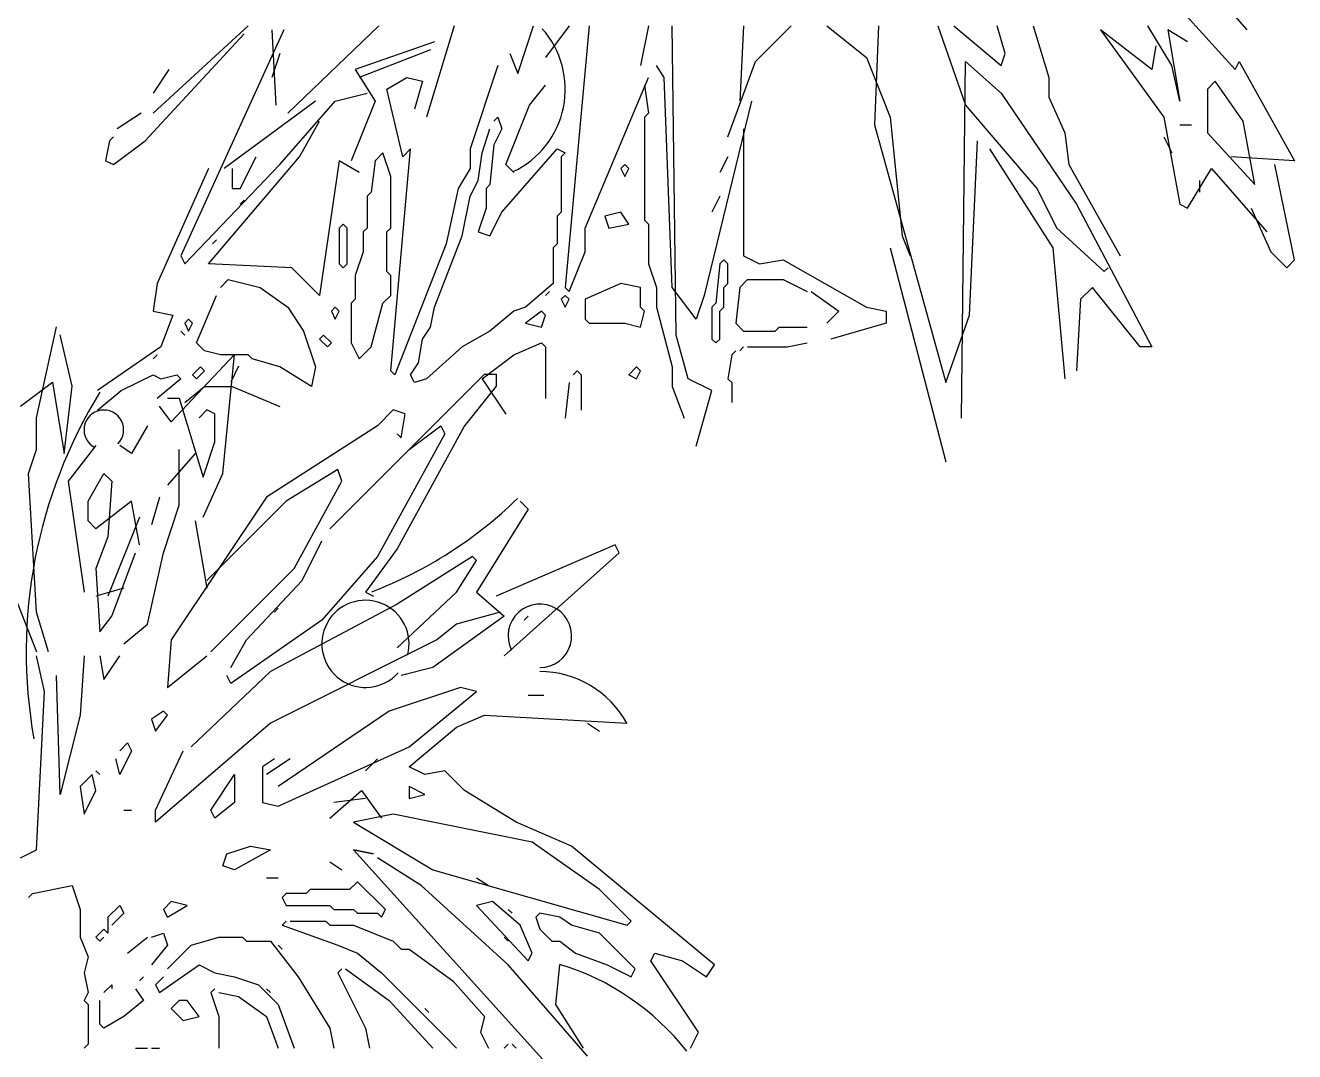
# Model space of a CAD drawing. Header units: millimetres. Extents: x 56222 to 3066687, y -650199 to -121287.
# Drawn here: x 135000.14 to 135012.89, y -183562.44 to -183552.13 of the extents above; entities that cross this region are included whole.
import ezdxf

# ---------------------------------------------------------------- set-up
doc = ezdxf.new("R2010")
doc.units = ezdxf.units.MM
doc.header["$MEASUREMENT"] = 0

msp = doc.modelspace()

# ---------------------------------------------------------------- linework, layer by layer
at = {"color": 96, "linetype": 'ByBlock'}
for p, q in [((135010.058, -183550.109), (135012.288, -183552.578)), ((135012.408, -183552.18), (135011.611, -183551.264)), ((135002.373, -183552.14), (135001.418, -183553.016)), ((135002.732, -183552.18), (135001.696, -183554.449)), ((135002.612, -183552.18), (135002.652, -183552.936)), ((135003.687, -183552.14), (135002.772, -183553.016)), ((135004.444, -183552.14), (135004.165, -183553.056)), ((135005.081, -183552.618), (135005.24, -183552.14)), ((135005.599, -183552.14), (135005.36, -183552.458)), ((135005.798, -183552.14), (135005.559, -183554.768)), ((135006.395, -183552.14), (135006.315, -183552.538)), ((135006.674, -183555.246), (135006.634, -183552.14)), ((135007.351, -183552.14), (135007.311, -183552.896)), ((135007.47, -183552.498), (135007.829, -183552.14)), ((135008.187, -183552.14), (135008.585, -183552.458)), ((135008.705, -183552.14), (135008.665, -183553.135)), ((135009.302, -183552.14), (135009.581, -183552.936)), ((135009.461, -183552.14), (135009.939, -183552.538)), ((135009.979, -183552.419), (135009.899, -183552.14)), ((135010.258, -183552.14), (135010.417, -183552.657)), ((135010.934, -183552.18), (135011.572, -183553.056)), ((135011.452, -183552.578), (135010.934, -183552.18)), ((135011.651, -183552.538), (135011.412, -183552.14)), ((135011.611, -183552.18), (135011.731, -183552.896)), ((135011.81, -183552.299), (135011.611, -183552.18)), ((135001.338, -183553.295), (135002.334, -183552.219)), ((135004.245, -183552.299), (135003.449, -183552.578)), ((135002.692, -183552.419), (135002.612, -183552.657)), ((135004.205, -183552.379), (135003.488, -183552.657)), ((135005.001, -183552.419), (135005.081, -183552.618)), ((135009.939, -183552.538), (135009.979, -183552.419)), ((135011.492, -183552.339), (135011.452, -183552.578)), ((135004.882, -183552.538), (135004.603, -183553.374)), ((135006.554, -183552.657), (135006.475, -183552.538)), ((135007.191, -183553.255), (135007.47, -183552.498)), ((135008.585, -183552.458), (135008.824, -183553.056)), ((135009.541, -183556.082), (135009.581, -183552.498)), ((135009.581, -183552.498), (135009.939, -183552.817)), ((135011.731, -183552.896), (135011.651, -183552.538)), ((135012.288, -183552.578), (135012.328, -183552.498)), ((135012.328, -183552.498), (135012.886, -183553.494)), ((135001.577, -183552.578), (135001.418, -183552.817)), ((135003.449, -183552.578), (135003.648, -183552.896)), ((135003.767, -183552.777), (135003.966, -183552.657)), ((135003.966, -183552.657), (135004.125, -183552.697)), ((135005.758, -183554.171), (135006.395, -183552.657)), ((135006.634, -183554.768), (135006.554, -183552.657)), ((135010.417, -183552.657), (135010.417, -183552.857)), ((135003.249, -183552.896), (135003.568, -183552.817)), ((135003.926, -183553.454), (135003.767, -183552.777)), ((135004.125, -183552.697), (135004.046, -183552.976)), ((135005.201, -183552.936), (135005.36, -183552.737)), ((135006.355, -183552.737), (135006.395, -183553.016)), ((135009.939, -183552.817), (135010.696, -183553.932)), ((135012.089, -183552.697), (135012.01, -183552.777)), ((135012.01, -183552.777), (135012.01, -183553.215)), ((135012.368, -183553.096), (135012.089, -183552.697)), ((135003.05, -183552.896), (135002.134, -183553.573)), ((135002.692, -183553.534), (135003.249, -183552.896)), ((135003.648, -183552.896), (135003.409, -183553.494)), ((135004.962, -183553.534), (135005.201, -183552.936)), ((135007.43, -183552.896), (135006.953, -183554.848)), ((135009.581, -183552.936), (135010.297, -183553.772)), ((135010.417, -183552.857), (135010.576, -183553.215)), ((135001.298, -183553.016), (135001.059, -183553.175)), ((135004.842, -183553.096), (135004.882, -183553.056)), ((135004.882, -183553.056), (135004.922, -183553.175)), ((135006.395, -183553.016), (135006.355, -183553.056)), ((135006.355, -183553.056), (135006.355, -183554.091)), ((135008.824, -183553.056), (135008.944, -183554.25)), ((135011.572, -183553.056), (135011.731, -183553.932)), ((135002.891, -183553.454), (135003.09, -183553.096)), ((135004.723, -183553.414), (135004.802, -183553.175)), ((135004.922, -183553.175), (135004.842, -183553.334)), ((135007.351, -183553.175), (135007.351, -183554.449)), ((135008.665, -183553.135), (135009.382, -183555.724)), ((135011.731, -183553.135), (135011.85, -183553.135)), ((135012.487, -183553.733), (135012.368, -183553.096)), ((135000.98, -183553.295), (135000.94, -183553.494)), ((135001.02, -183553.255), (135000.98, -183553.295)), ((135000.98, -183553.295), (135001.02, -183553.255)), ((135001.02, -183553.534), (135001.338, -183553.295)), ((135009.62, -183555.047), (135009.7, -183553.295)), ((135010.576, -183553.215), (135010.616, -183553.534)), ((135011.572, -183553.255), (135011.651, -183553.414)), ((135012.01, -183553.215), (135012.487, -183553.733)), ((135001.975, -183554.529), (135002.891, -183553.454)), ((135002.294, -183553.772), (135002.453, -183553.454)), ((135003.727, -183553.414), (135003.648, -183553.494)), ((135003.807, -183553.653), (135003.727, -183553.414)), ((135003.807, -183555.604), (135004.006, -183553.374)), ((135004.006, -183553.374), (135003.926, -183553.454)), ((135004.603, -183553.374), (135004.603, -183553.573)), ((135004.683, -183553.693), (135004.723, -183553.414)), ((135004.842, -183553.334), (135004.802, -183553.733)), ((135004.922, -183554.011), (135005.479, -183553.374)), ((135005.479, -183553.374), (135005.559, -183553.414)), ((135005.559, -183553.414), (135005.519, -183553.454)), ((135005.519, -183553.454), (135005.519, -183554.011)), ((135007.191, -183553.454), (135007.112, -183553.613)), ((135009.82, -183553.374), (135010.457, -183554.37)), ((135012.886, -183553.494), (135012.248, -183553.454)), ((135000.94, -183553.494), (135001.02, -183553.534)), ((135001.975, -183553.573), (135001.458, -183554.728)), ((135001.736, -183554.529), (135002.692, -183553.534)), ((135002.214, -183553.573), (135002.214, -183553.772)), ((135003.289, -183553.494), (135003.09, -183554.848)), ((135003.488, -183553.613), (135003.289, -183553.494)), ((135003.648, -183553.494), (135003.608, -183553.812)), ((135004.603, -183553.573), (135004.484, -183553.772)), ((135005.041, -183553.613), (135004.962, -183553.534)), ((135006.156, -183553.534), (135006.116, -183553.573)), ((135006.116, -183553.573), (135006.156, -183553.653)), ((135006.196, -183553.573), (135006.156, -183553.534)), ((135006.156, -183553.653), (135006.196, -183553.573)), ((135010.616, -183553.534), (135011.134, -183554.449)), ((135011.81, -183553.972), (135012.049, -183553.573)), ((135012.049, -183553.573), (135012.607, -183554.21)), ((135012.886, -183554.489), (135012.686, -183553.534)), ((135003.807, -183554.171), (135003.807, -183553.653)), ((135004.603, -183553.852), (135004.683, -183553.693)), ((135011.93, -183553.693), (135011.93, -183553.812)), ((135002.214, -183553.772), (135002.294, -183553.772)), ((135003.608, -183553.812), (135003.568, -183553.852)), ((135004.484, -183553.772), (135004.364, -183554.33)), ((135004.802, -183553.733), (135004.763, -183553.772)), ((135004.763, -183553.772), (135004.763, -183553.972)), ((135010.297, -183553.772), (135010.496, -183554.171)), ((135002.334, -183553.892), (135002.294, -183553.932)), ((135002.294, -183553.932), (135002.334, -183553.892)), ((135003.568, -183553.852), (135003.568, -183554.171)), ((135004.524, -183554.25), (135004.603, -183553.852)), ((135007.112, -183553.852), (135007.032, -183554.011)), ((135010.696, -183553.932), (135011.452, -183555.365)), ((135011.731, -183553.932), (135011.81, -183553.972)), ((135004.763, -183553.972), (135004.683, -183554.21)), ((135004.802, -183554.25), (135004.922, -183554.011)), ((135005.519, -183554.011), (135005.479, -183554.051)), ((135005.479, -183554.051), (135005.479, -183554.33)), ((135006.116, -183554.011), (135005.957, -183554.051)), ((135005.957, -183554.051), (135005.997, -183554.171)), ((135006.196, -183554.131), (135006.116, -183554.011)), ((135006.355, -183554.091), (135006.395, -183554.131)), ((135012.448, -183553.972), (135012.647, -183554.41)), ((135003.329, -183554.131), (135003.289, -183554.171)), ((135003.289, -183554.171), (135003.289, -183554.529)), ((135003.369, -183554.171), (135003.329, -183554.131)), ((135003.369, -183554.529), (135003.369, -183554.171)), ((135003.568, -183554.171), (135003.528, -183554.21)), ((135003.528, -183554.21), (135003.528, -183554.41)), ((135003.767, -183554.21), (135003.807, -183554.171)), ((135003.767, -183554.609), (135003.767, -183554.21)), ((135004.683, -183554.21), (135004.802, -183554.25)), ((135005.758, -183554.41), (135005.758, -183554.171)), ((135005.997, -183554.171), (135006.196, -183554.131)), ((135006.395, -183554.131), (135006.395, -183554.529)), ((135010.496, -183554.171), (135010.974, -183554.609)), ((135002.055, -183554.29), (135002.015, -183554.33)), ((135002.015, -183554.33), (135002.055, -183554.29)), ((135004.364, -183554.33), (135003.847, -183555.644)), ((135004.245, -183554.967), (135004.524, -183554.25)), ((135005.479, -183554.33), (135005.439, -183554.37)), ((135008.944, -183554.25), (135009.023, -183554.449)), ((135001.696, -183554.449), (135001.736, -183554.529)), ((135003.528, -183554.41), (135003.449, -183554.648)), ((135005.439, -183554.37), (135005.439, -183554.728)), ((135005.599, -183554.808), (135005.758, -183554.41)), ((135007.351, -183554.449), (135007.51, -183554.529)), ((135008.824, -183554.37), (135009.382, -183556.52)), ((135010.457, -183554.37), (135010.576, -183555.684)), ((135012.647, -183554.41), (135012.806, -183554.569)), ((135002.811, -183554.569), (135001.975, -183554.529)), ((135003.09, -183554.848), (135002.811, -183554.569)), ((135003.289, -183554.529), (135003.329, -183554.569)), ((135003.329, -183554.569), (135003.369, -183554.529)), ((135006.395, -183554.529), (135006.475, -183554.768)), ((135007.112, -183554.529), (135007.072, -183554.927)), ((135007.152, -183554.489), (135007.112, -183554.529)), ((135007.191, -183554.529), (135007.152, -183554.489)), ((135007.191, -183554.728), (135007.191, -183554.529)), ((135007.51, -183554.529), (135007.749, -183554.489)), ((135007.749, -183554.489), (135008.585, -183554.967)), ((135010.974, -183554.609), (135011.014, -183554.569)), ((135012.806, -183554.569), (135012.886, -183554.489)), ((135001.458, -183554.728), (135001.418, -183555.007)), ((135002.095, -183554.768), (135002.174, -183554.688)), ((135002.174, -183554.688), (135002.493, -183554.768)), ((135003.449, -183554.648), (135003.449, -183554.887)), ((135003.807, -183554.648), (135003.767, -183554.609)), ((135003.807, -183554.848), (135003.807, -183554.648)), ((135005.439, -183554.728), (135005.161, -183554.967)), ((135006.116, -183554.728), (135005.758, -183554.887)), ((135006.315, -183554.768), (135006.116, -183554.728)), ((135007.152, -183554.768), (135007.191, -183554.728)), ((135007.311, -183554.768), (135007.391, -183554.688)), ((135007.391, -183554.688), (135007.749, -183554.688)), ((135007.749, -183554.688), (135007.988, -183554.808)), ((135001.856, -183555.325), (135002.055, -183554.848)), ((135002.493, -183554.768), (135002.772, -183554.967)), ((135003.727, -183554.927), (135003.807, -183554.848)), ((135005.4, -183554.808), (135005.36, -183554.848)), ((135005.36, -183554.848), (135005.4, -183554.808)), ((135005.559, -183554.848), (135005.519, -183554.887)), ((135005.559, -183554.768), (135005.599, -183554.808)), ((135005.599, -183554.887), (135005.559, -183554.848)), ((135006.315, -183554.967), (135006.315, -183554.768)), ((135006.475, -183554.768), (135006.475, -183554.967)), ((135006.873, -183555.086), (135006.634, -183554.768)), ((135006.953, -183554.848), (135006.873, -183555.086)), ((135007.152, -183554.967), (135007.152, -183554.768)), ((135007.311, -183554.768), (135007.271, -183555.126)), ((135008.028, -183554.808), (135008.306, -183555.007)), ((135010.855, -183554.768), (135010.735, -183554.887)), ((135011.333, -183555.365), (135010.855, -183554.768)), ((135002.772, -183554.967), (135002.931, -183555.206)), ((135003.249, -183554.967), (135003.21, -183555.007)), ((135003.289, -183555.007), (135003.249, -183554.967)), ((135003.449, -183554.887), (135003.409, -183554.927)), ((135003.409, -183554.927), (135003.409, -183555.325)), ((135003.608, -183555.365), (135003.727, -183554.927)), ((135004.205, -183555.166), (135004.245, -183554.967)), ((135005.161, -183554.967), (135005.041, -183555.007)), ((135005.519, -183554.887), (135005.559, -183554.967)), ((135005.559, -183554.967), (135005.599, -183554.887)), ((135005.758, -183554.887), (135005.758, -183555.086)), ((135006.355, -183555.007), (135006.315, -183554.967)), ((135006.475, -183554.967), (135006.634, -183555.564)), ((135007.072, -183554.927), (135007.032, -183554.967)), ((135007.032, -183554.967), (135007.032, -183555.286)), ((135007.112, -183555.007), (135007.152, -183554.967)), ((135008.585, -183554.967), (135008.784, -183555.007)), ((135010.735, -183554.887), (135010.696, -183555.604)), ((135001.418, -183555.007), (135001.617, -183555.047)), ((135001.617, -183555.047), (135001.497, -183555.365)), ((135001.776, -183555.086), (135001.736, -183555.126)), ((135001.816, -183555.126), (135001.776, -183555.086)), ((135003.21, -183555.007), (135003.249, -183555.086)), ((135003.249, -183555.086), (135003.289, -183555.007)), ((135005.041, -183555.007), (135004.802, -183555.206)), ((135005.32, -183555.007), (135005.161, -183555.126)), ((135005.36, -183555.047), (135005.32, -183555.007)), ((135005.32, -183555.166), (135005.36, -183555.047)), ((135005.758, -183555.086), (135005.798, -183555.126)), ((135006.315, -183555.166), (135006.355, -183555.007)), ((135007.112, -183555.286), (135007.112, -183555.007)), ((135008.306, -183555.007), (135008.187, -183555.126)), ((135008.784, -183555.007), (135008.784, -183555.126)), ((135009.382, -183555.724), (135009.62, -183555.047)), ((135000.248, -183556.078), (135000.447, -183555.162)), ((135001.736, -183555.246), (135001.696, -183555.206)), ((135001.696, -183555.206), (135001.736, -183555.246)), ((135001.736, -183555.126), (135001.776, -183555.206)), ((135001.776, -183555.206), (135001.816, -183555.126)), ((135002.931, -183555.206), (135003.05, -183555.564)), ((135004.125, -183555.286), (135004.205, -183555.166)), ((135004.802, -183555.206), (135004.524, -183555.365)), ((135005.161, -183555.126), (135005.32, -183555.166)), ((135005.798, -183555.126), (135006.156, -183555.126)), ((135006.156, -183555.126), (135006.315, -183555.166)), ((135007.271, -183555.126), (135007.351, -183555.206)), ((135007.351, -183555.206), (135007.669, -183555.206)), ((135007.669, -183555.206), (135007.709, -183555.166)), ((135007.709, -183555.166), (135007.988, -183555.166)), ((135008.784, -183555.126), (135008.227, -183555.286)), ((135000.606, -183555.76), (135000.486, -183555.242)), ((135001.497, -183555.365), (135000.86, -183555.803)), ((135001.935, -183555.405), (135001.856, -183555.325)), ((135003.13, -183555.246), (135003.09, -183555.286)), ((135003.09, -183555.286), (135003.17, -183555.365)), ((135003.21, -183555.325), (135003.13, -183555.246)), ((135003.17, -183555.365), (135003.21, -183555.325)), ((135003.409, -183555.325), (135003.488, -183555.485)), ((135003.488, -183555.485), (135003.608, -183555.365)), ((135004.086, -183555.524), (135004.125, -183555.286)), ((135004.524, -183555.365), (135004.165, -183555.684)), ((135005.041, -183555.445), (135005.32, -183555.325)), ((135005.32, -183555.325), (135005.36, -183555.365)), ((135005.36, -183555.365), (135005.36, -183555.883)), ((135006.793, -183555.684), (135006.674, -183555.246)), ((135007.032, -183555.286), (135007.072, -183555.325)), ((135007.072, -183555.325), (135007.112, -183555.286)), ((135007.351, -183555.365), (135007.311, -183555.405)), ((135007.311, -183555.405), (135007.351, -183555.365)), ((135007.391, -183555.365), (135007.789, -183555.365)), ((135007.789, -183555.365), (135007.988, -183555.325)), ((135011.452, -183555.365), (135011.333, -183555.365)), ((135001.458, -183555.445), (135001.418, -183555.485)), ((135001.418, -183555.485), (135001.458, -183555.445)), ((135002.238, -183555.441), (135001.601, -183556.118)), ((135002.095, -183555.445), (135001.935, -183555.405)), ((135002.373, -183555.445), (135002.095, -183555.445)), ((135002.119, -183556.636), (135002.238, -183555.441)), ((135002.413, -183555.485), (135002.373, -183555.445)), ((135002.692, -183555.564), (135002.413, -183555.485)), ((135004.723, -183555.684), (135005.041, -183555.445)), ((135007.231, -183555.445), (135007.191, -183555.684)), ((135007.271, -183555.405), (135007.231, -183555.445)), ((135007.231, -183555.445), (135007.271, -183555.405)), ((135001.896, -183555.564), (135001.816, -183555.644)), ((135001.856, -183555.684), (135001.935, -183555.604)), ((135001.935, -183555.604), (135001.896, -183555.564)), ((135002.278, -183555.56), (135002.199, -183555.72)), ((135003.01, -183555.763), (135002.692, -183555.564)), ((135003.05, -183555.564), (135003.01, -183555.763)), ((135003.847, -183555.644), (135003.807, -183555.604)), ((135004.006, -183555.644), (135004.086, -183555.524)), ((135005.639, -183555.644), (135005.678, -183555.604)), ((135005.678, -183555.604), (135005.718, -183555.644)), ((135006.276, -183555.564), (135006.196, -183555.644)), ((135006.315, -183555.604), (135006.276, -183555.564)), ((135006.276, -183555.684), (135006.315, -183555.604)), ((135006.634, -183555.564), (135006.634, -183555.763)), ((135000.088, -183555.959), (135000.407, -183555.72)), ((135000.407, -183555.72), (135000.526, -183556.436)), ((135001.099, -183555.803), (135001.418, -183555.644)), ((135001.418, -183555.644), (135001.497, -183555.684)), ((135001.696, -183555.684), (135001.458, -183555.883)), ((135001.497, -183555.684), (135001.657, -183555.644)), ((135001.657, -183555.644), (135001.696, -183555.684)), ((135001.816, -183555.644), (135001.856, -183555.684)), ((135003.194, -183557.193), (135004.747, -183555.64)), ((135004.046, -183555.724), (135004.006, -183555.644)), ((135004.165, -183555.684), (135004.046, -183555.724)), ((135004.723, -183555.684), (135004.962, -183556.042)), ((135004.747, -183555.64), (135004.866, -183555.64)), ((135004.866, -183555.64), (135004.866, -183555.76)), ((135005.599, -183555.724), (135005.559, -183556.082)), ((135005.718, -183555.644), (135005.718, -183556.002)), ((135006.196, -183555.644), (135006.276, -183555.684)), ((135007.032, -183555.803), (135006.793, -183555.684)), ((135007.191, -183555.684), (135007.231, -183555.724)), ((135007.231, -183555.724), (135007.231, -183555.923)), ((135000.526, -183556.436), (135000.606, -183555.76)), ((135000.86, -183556.002), (135001.099, -183555.803)), ((135001.736, -183555.923), (135001.935, -183555.763)), ((135001.935, -183555.763), (135002.214, -183555.763)), ((135002.214, -183555.763), (135002.692, -183555.962)), ((135004.866, -183555.76), (135004.548, -183556.158)), ((135006.634, -183555.763), (135006.753, -183556.082)), ((135006.873, -183556.361), (135007.032, -183555.803)), ((135001.601, -183556.118), (135001.482, -183555.959)), ((135001.562, -183555.879), (135001.681, -183555.879)), ((135001.681, -183555.879), (135001.92, -183556.675)), ((135001.96, -183555.998), (135001.88, -183556.078)), ((135002.039, -183556.038), (135001.96, -183555.998)), ((135003.831, -183555.998), (135003.672, -183556.158)), ((135003.951, -183556.038), (135003.831, -183555.998)), ((135000.248, -183556.397), (135000.248, -183556.078)), ((135002.039, -183556.317), (135002.039, -183556.038)), ((135003.911, -183556.277), (135003.951, -183556.038)), ((135001.362, -183556.158), (135001.203, -183556.436)), ((135003.672, -183556.158), (135002.557, -183556.874)), ((135004.349, -183556.237), (135003.672, -183557.472)), ((135004.548, -183556.158), (135003.871, -183557.392)), ((135003.871, -183556.237), (135003.911, -183556.277)), ((135003.99, -183556.397), (135004.309, -183556.158)), ((135004.309, -183556.158), (135004.349, -183556.237)), ((135000.845, -183556.357), (135000.566, -183556.715)), ((135001.203, -183556.436), (135001.084, -183556.357)), ((135001.92, -183556.675), (135002.039, -183556.317)), ((135000.168, -183556.636), (135000.248, -183556.397)), ((135001.84, -183556.436), (135001.562, -183556.755)), ((135001.681, -183556.954), (135001.681, -183556.397)), ((135000.248, -183558.029), (135000.168, -183556.636)), ((135000.765, -183556.914), (135000.924, -183556.636)), ((135000.924, -183556.636), (135001.004, -183556.715)), ((135001.92, -183557.074), (135002.119, -183556.636)), ((135003.274, -183556.596), (135002.756, -183556.914)), ((135003.314, -183556.715), (135003.274, -183556.596)), ((135000.566, -183556.715), (135000.725, -183557.83)), ((135001.004, -183556.715), (135000.964, -183557.273)), ((135002.836, -183557.591), (135003.314, -183556.715)), ((135001.482, -183556.874), (135001.402, -183557.153)), ((135002.557, -183556.874), (135001.601, -183558.308)), ((135000.765, -183557.113), (135000.765, -183556.914)), ((135001.203, -183556.914), (135000.845, -183557.193)), ((135001.283, -183557.352), (135001.203, -183556.914)), ((135001.522, -183557.432), (135001.681, -183556.954)), ((135002.756, -183556.914), (135001.96, -183557.711)), ((135005.185, -183556.994), (135004.667, -183557.83)), ((135005.105, -183556.914), (135005.185, -183556.994)), ((135000.845, -183557.193), (135000.765, -183557.113)), ((135001.283, -183557.074), (135000.964, -183557.87)), ((135001.84, -183557.113), (135001.96, -183557.79)), ((135000.964, -183557.273), (135000.845, -183557.591)), ((134999.809, -183557.312), (135000.248, -183558.427)), ((135002.915, -183557.711), (135003.114, -183557.312)), ((135003.871, -183557.392), (135003.552, -183557.83)), ((135006.061, -183557.352), (135004.866, -183557.87)), ((135006.101, -183557.432), (135006.061, -183557.352)), ((135001.004, -183558.069), (135001.243, -183557.432)), ((135001.362, -183558.149), (135001.522, -183557.432)), ((135003.672, -183557.472), (135003.114, -183558.109)), ((135004.628, -183557.472), (135003.871, -183557.95)), ((135004.468, -183557.83), (135004.667, -183557.512)), ((135004.667, -183557.512), (135004.628, -183557.472)), ((135004.946, -183558.467), (135006.101, -183557.432)), ((135000.845, -183557.591), (135000.885, -183558.228)), ((135002, -183558.427), (135002.836, -183557.591)), ((135001.124, -183557.79), (135000.845, -183557.87)), ((135002.358, -183558.308), (135002.915, -183557.711)), ((135003.552, -183557.83), (135003.632, -183557.87)), ((135003.871, -183558.388), (135004.468, -183557.83)), ((135004.667, -183557.83), (135004.946, -183558.069)), ((135000.367, -183558.427), (135000.248, -183558.029)), ((135003.871, -183557.95), (135002.597, -183558.627)), ((135002.637, -183558.029), (135002.676, -183557.989)), ((135004.906, -183558.029), (135004.468, -183558.149)), ((135000.885, -183558.228), (135001.004, -183558.069)), ((135001.124, -183558.348), (135001.362, -183558.149)), ((135003.114, -183558.109), (135002.199, -183558.746)), ((135004.946, -183558.069), (135004.229, -183558.587)), ((135004.468, -183558.149), (135004.269, -183558.308)), ((135005.145, -183558.109), (135005.185, -183558.069)), ((135001.601, -183558.308), (135001.562, -183558.786)), ((135002.199, -183558.587), (135002.358, -183558.308)), ((135004.269, -183558.308), (135002.597, -183559.144)), ((135000.327, -183558.826), (135000.248, -183558.467)), ((135000.725, -183558.467), (135000.686, -183559.065)), ((135000.885, -183558.467), (135000.924, -183558.706)), ((135000.924, -183558.706), (135001.084, -183558.467)), ((135001.562, -183558.786), (135001.96, -183558.467)), ((135000.486, -183559.861), (135000.447, -183558.666)), ((135002.597, -183558.627), (135001.8, -183559.383)), ((135002.199, -183558.746), (135002.159, -183558.666)), ((135004.229, -183558.587), (135003.911, -183558.666)), ((135004.508, -183558.786), (135003.791, -183559.025)), ((135004.667, -183558.826), (135004.508, -183558.786)), ((135000.248, -183560.418), (135000.327, -183558.826)), ((135003.99, -183559.383), (135004.667, -183558.826)), ((135005.185, -183558.865), (135005.344, -183558.865)), ((135000.686, -183559.065), (135000.486, -183559.861)), ((135001.522, -183559.025), (135001.402, -183559.104)), ((135001.442, -183559.224), (135001.562, -183559.065)), ((135001.562, -183559.065), (135001.522, -183559.025)), ((135003.791, -183559.025), (135002.676, -183559.781)), ((135004.468, -183559.184), (135004.747, -183559.065)), ((135004.747, -183559.065), (135006.181, -183559.144)), ((135001.402, -183559.104), (135001.442, -183559.224)), ((135002.597, -183559.144), (135001.442, -183560.14)), ((135003.99, -183559.582), (135004.468, -183559.184)), ((135005.782, -183559.144), (135005.902, -183559.224)), ((135001.084, -183559.423), (135001.163, -183559.343)), ((135001.203, -183559.423), (135001.084, -183559.662)), ((135001.163, -183559.343), (135001.203, -183559.423)), ((135001.442, -183560.02), (135001.721, -183559.423)), ((135002.676, -183559.98), (135003.99, -183559.383)), ((135001.084, -183559.662), (135001.044, -183559.503)), ((135002.637, -183559.503), (135002.517, -183559.582)), ((135002.796, -183559.503), (135002.557, -183559.662)), ((135003.672, -183559.503), (135003.552, -183559.622)), ((135000.805, -183559.662), (135000.686, -183559.781)), ((135000.845, -183559.821), (135000.805, -183559.662)), ((135000.845, -183559.622), (135000.885, -183559.662)), ((135002, -183560.02), (135002.238, -183559.662)), ((135002.238, -183559.662), (135002.238, -183559.941)), ((135002.517, -183559.582), (135002.517, -183559.941)), ((135004.15, -183559.662), (135003.99, -183559.582)), ((135004.349, -183559.622), (135004.15, -183559.662)), ((135004.548, -183559.821), (135004.349, -183559.622)), ((135000.686, -183559.781), (135000.725, -183560.06)), ((135000.725, -183560.06), (135000.845, -183559.821)), ((135003.194, -183560.1), (135003.513, -183559.821)), ((135003.513, -183559.821), (135003.712, -183560.1)), ((135003.99, -183559.781), (135003.99, -183559.901)), ((135004.15, -183559.861), (135003.99, -183559.781)), ((135005.066, -183560.14), (135004.548, -183559.821)), ((135002.238, -183559.941), (135002.039, -183560.1)), ((135002.517, -183559.941), (135002.676, -183559.98)), ((135003.552, -183559.901), (135003.234, -183559.941)), ((135003.99, -183559.901), (135004.15, -183559.861)), ((135001.124, -183560.02), (135001.203, -183560.02)), ((135001.442, -183560.14), (135001.442, -183560.02)), ((135002.039, -183560.1), (135002, -183560.02)), ((135003.831, -183560.06), (135003.433, -183560.14)), ((135005.225, -183560.339), (135003.831, -183560.06)), ((135003.433, -183560.14), (135004.229, -183560.617)), ((135005.623, -183560.379), (135005.066, -183560.14)), ((135005.902, -183560.817), (135005.225, -183560.339)), ((135000.088, -183560.498), (135000.248, -183560.418)), ((135002.119, -183560.578), (135002.159, -183560.458)), ((135002.159, -183560.458), (135002.398, -183560.379)), ((135002.597, -183560.418), (135002.238, -183560.617)), ((135002.398, -183560.379), (135002.597, -183560.418)), ((135003.632, -183560.458), (135003.433, -183560.418)), ((135003.433, -183560.418), (135003.632, -183560.458)), ((135003.433, -183560.418), (135005.663, -183562.887)), ((135007.057, -183561.573), (135005.623, -183560.379)), ((135002.238, -183560.617), (135002.119, -183560.578)), ((135003.194, -183560.538), (135003.314, -183560.617)), ((135004.11, -183560.777), (135003.672, -183560.498)), ((135002.557, -183560.697), (135002.676, -183560.697)), ((135004.229, -183560.617), (135006.181, -183561.175)), ((135004.667, -183560.697), (135004.787, -183560.777)), ((135000.208, -183560.856), (135000.606, -183560.777)), ((135000.606, -183560.777), (135000.686, -183561.016)), ((135002.995, -183560.817), (135002.955, -183560.856)), ((135003.393, -183560.817), (135002.995, -183560.817)), ((135003.473, -183560.737), (135003.393, -183560.817)), ((135003.752, -183561.016), (135003.473, -183560.737)), ((135004.986, -183561.573), (135004.11, -183560.777)), ((135006.22, -183561.135), (135005.902, -183560.817)), ((135000.168, -183560.896), (135000.208, -183560.856)), ((135000.964, -183561.095), (135001.084, -183560.976)), ((135001.084, -183560.976), (135001.124, -183561.055)), ((135001.601, -183560.936), (135001.522, -183561.016)), ((135001.562, -183561.095), (135001.761, -183560.976)), ((135001.761, -183560.976), (135001.601, -183560.936)), ((135002.756, -183560.856), (135002.716, -183560.896)), ((135002.716, -183560.896), (135002.756, -183560.976)), ((135002.955, -183560.856), (135002.756, -183560.856)), ((135002.756, -183560.976), (135003.194, -183560.976)), ((135003.194, -183560.976), (135003.234, -183561.016)), ((135004.827, -183560.936), (135004.667, -183560.976)), ((135004.667, -183560.976), (135005.185, -183561.533)), ((135005.105, -183561.175), (135004.827, -183560.936)), ((135000.686, -183561.016), (135000.686, -183561.294)), ((135000.964, -183561.095), (135000.964, -183561.255)), ((135001.124, -183561.055), (135001.004, -183561.175)), ((135001.522, -183561.016), (135001.562, -183561.095)), ((135003.234, -183561.016), (135003.433, -183561.016)), ((135003.433, -183561.016), (135003.473, -183561.055)), ((135003.473, -183561.055), (135003.672, -183561.055)), ((135003.672, -183561.055), (135003.712, -183561.095)), ((135003.712, -183561.095), (135003.752, -183561.016)), ((135005.026, -183561.055), (135004.986, -183561.016)), ((135004.986, -183561.016), (135005.026, -183561.055)), ((135005.304, -183561.055), (135005.265, -183561.095)), ((135005.265, -183561.095), (135005.304, -183561.215)), ((135005.504, -183561.095), (135005.304, -183561.055)), ((135005.623, -183561.175), (135005.504, -183561.095)), ((135000.924, -183561.215), (135000.845, -183561.294)), ((135000.964, -183561.255), (135000.924, -183561.215)), ((135002.756, -183561.135), (135002.716, -183561.175)), ((135002.716, -183561.175), (135002.756, -183561.135)), ((135002.716, -183561.175), (135003.274, -183561.374)), ((135002.796, -183561.135), (135003.154, -183561.135)), ((135003.154, -183561.135), (135003.194, -183561.175)), ((135003.194, -183561.175), (135003.433, -183561.175)), ((135003.433, -183561.175), (135003.831, -183561.334)), ((135005.225, -183561.454), (135005.105, -183561.175)), ((135005.304, -183561.215), (135005.424, -183561.334)), ((135005.902, -183561.255), (135005.623, -183561.175)), ((135006.181, -183561.175), (135006.22, -183561.135)), ((135000.686, -183561.294), (135000.765, -183561.493)), ((135000.845, -183561.294), (135000.885, -183561.334)), ((135000.885, -183561.334), (135000.924, -183561.294)), ((135001.163, -183561.454), (135001.362, -183561.294)), ((135001.402, -183561.294), (135001.522, -183561.255)), ((135001.522, -183561.255), (135001.562, -183561.374)), ((135001.8, -183561.374), (135002.079, -183561.294)), ((135002.079, -183561.294), (135002.318, -183561.294)), ((135002.318, -183561.294), (135002.358, -183561.334)), ((135002.358, -183561.334), (135002.597, -183561.334)), ((135002.597, -183561.334), (135002.876, -183561.693)), ((135003.831, -183561.334), (135003.911, -183561.414)), ((135004.986, -183561.334), (135004.946, -183561.294)), ((135004.946, -183561.294), (135004.986, -183561.334)), ((135005.424, -183561.334), (135005.504, -183561.334)), ((135005.504, -183561.334), (135005.663, -183561.454)), ((135006.26, -183561.613), (135005.902, -183561.255)), ((135001.562, -183561.374), (135001.402, -183561.573)), ((135001.562, -183561.613), (135001.8, -183561.374)), ((135002.716, -183561.414), (135002.676, -183561.374)), ((135002.676, -183561.374), (135002.716, -183561.414)), ((135003.274, -183561.374), (135003.473, -183561.454)), ((135003.473, -183561.454), (135003.712, -183561.653)), ((135003.911, -183561.414), (135003.99, -183561.414)), ((135003.99, -183561.414), (135004.428, -183561.732)), ((135005.185, -183561.533), (135005.225, -183561.454)), ((135005.663, -183561.454), (135005.981, -183561.573)), ((135006.419, -183561.533), (135006.459, -183561.454)), ((135006.459, -183561.454), (135006.738, -183561.533)), ((135000.765, -183561.493), (135000.725, -183561.653)), ((135001.482, -183561.852), (135001.88, -183561.573)), ((135001.88, -183561.573), (135002.039, -183561.653)), ((135003.314, -183561.613), (135003.274, -183561.653)), ((135003.274, -183561.653), (135003.314, -183561.613)), ((135003.353, -183561.613), (135003.791, -183561.931)), ((135005.782, -183562.489), (135004.986, -183561.573)), ((135005.464, -183561.971), (135005.504, -183561.573)), ((135005.981, -183561.573), (135006.22, -183561.693)), ((135006.22, -183561.693), (135006.26, -183561.613)), ((135006.897, -183562.25), (135006.419, -183561.533)), ((135006.738, -183561.533), (135006.977, -183561.693)), ((135006.977, -183561.693), (135007.057, -183561.573)), ((135000.725, -183561.653), (135000.765, -183561.852)), ((135001.283, -183561.732), (135001.323, -183561.693)), ((135001.442, -183561.772), (135001.522, -183561.693)), ((135002.039, -183561.653), (135002.238, -183561.693)), ((135002.238, -183561.693), (135002.477, -183561.772)), ((135002.876, -183561.693), (135003.194, -183562.21)), ((135003.274, -183561.653), (135003.552, -183562.21)), ((135003.712, -183561.653), (135004.349, -183562.29)), ((135004.428, -183561.732), (135004.747, -183562.091)), ((135000.765, -183561.852), (135000.725, -183561.931)), ((135000.924, -183561.852), (135001.004, -183561.772)), ((135001.004, -183561.772), (135001.004, -183561.812)), ((135001.243, -183561.812), (135001.323, -183561.931)), ((135001.442, -183561.772), (135001.482, -183561.852)), ((135002.039, -183561.812), (135002, -183561.852)), ((135002, -183561.852), (135002.039, -183561.812)), ((135002, -183561.852), (135002.079, -183562.091)), ((135002.079, -183561.852), (135002.278, -183561.892)), ((135002.477, -183561.772), (135002.676, -183561.971)), ((135002.597, -183561.852), (135002.557, -183561.812)), ((135002.557, -183561.812), (135002.597, -183561.852)), ((135000.725, -183561.931), (135000.765, -183561.971)), ((135000.765, -183561.971), (135000.765, -183562.369)), ((135000.885, -183562.17), (135000.885, -183561.931)), ((135001.323, -183561.931), (135001.124, -183562.091)), ((135001.681, -183561.931), (135001.601, -183562.011)), ((135001.761, -183561.931), (135001.681, -183561.931)), ((135001.88, -183562.091), (135001.761, -183561.931)), ((135002.278, -183561.892), (135002.557, -183562.091)), ((135002.676, -183561.971), (135002.836, -183562.409)), ((135003.791, -183561.931), (135004.229, -183562.409)), ((135005.743, -183562.409), (135005.464, -183561.971)), ((135001.124, -183562.091), (135000.924, -183562.21)), ((135001.601, -183562.011), (135001.721, -183562.131)), ((135001.721, -183562.131), (135001.88, -183562.091)), ((135002.079, -183562.091), (135002.079, -183562.409)), ((135002.557, -183562.091), (135002.676, -183562.409)), ((135004.19, -183562.051), (135004.15, -183562.011)), ((135004.15, -183562.011), (135004.19, -183562.051)), ((135004.747, -183562.091), (135004.707, -183562.25)), ((135000.924, -183562.21), (135000.885, -183562.17)), ((135003.194, -183562.21), (135003.234, -183562.409)), ((135003.552, -183562.21), (135003.592, -183562.409)), ((135004.707, -183562.25), (135004.787, -183562.409)), ((135006.818, -183562.409), (135006.897, -183562.25)), ((135000.765, -183562.369), (135000.725, -183562.409)), ((135004.349, -183562.29), (135004.468, -183562.409)), ((135004.986, -183562.369), (135004.946, -183562.409)), ((135004.946, -183562.409), (135004.986, -183562.369)), ((135005.066, -183562.409), (135005.026, -183562.369)), ((135005.026, -183562.369), (135005.066, -183562.409)), ((135001.243, -183562.409), (135001.362, -183562.409)), ((135001.402, -183562.409), (135001.482, -183562.409))]:
    msp.add_line(p, q, dxfattribs=at)
for centre, radius, start, end in [((135004.643, -183552.777), 0.916, 295.4633, 41.6335), ((135005.121, -183558.431), 4.977, 148.3328, 190.0607), ((135000.924, -183556.198), 0.199, 315, 243.4349), ((135002.079, -183553.808), 4.3, 290.9245, 314.2559), ((135003.552, -183558.348), 0.438, 344.7449, 318.3665), ((135005.304, -183558.268), 0.319, 270, 206.5651), ((135005.304, -183559.622), 0.995, 28.6105, 90), ((135004.747, -183564.042), 2.588, 38.2544, 72.9622)]:
    msp.add_arc(centre, radius, start, end, dxfattribs=at)

doc.saveas('drawing.dxf')
